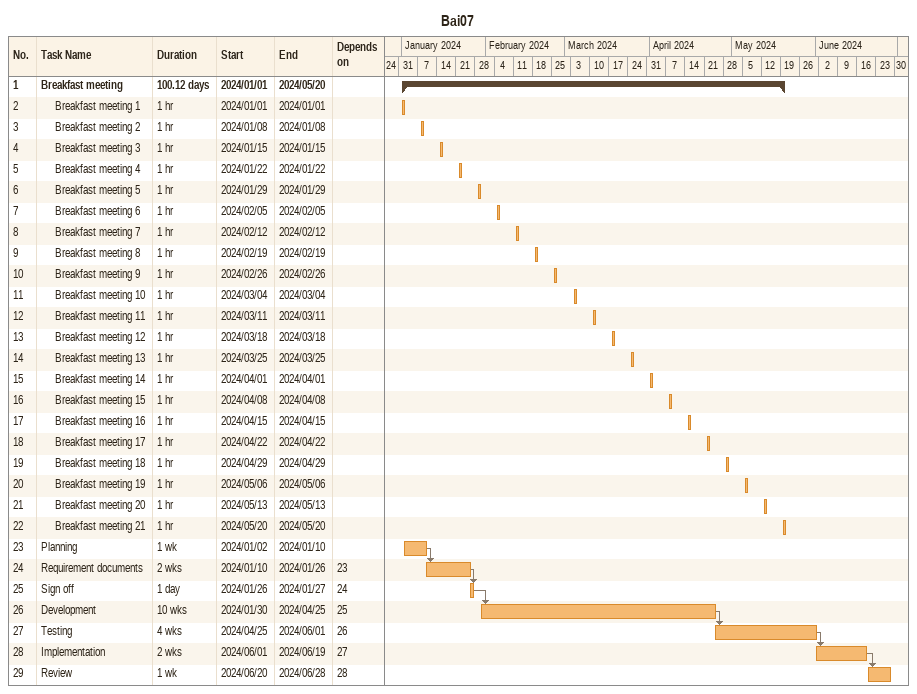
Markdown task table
Bai07

| ID | Level | Task | Duration | Start | Finish | Predecessors |
|---|---|---|---|---|---|---|
| 1 | 1 | **Breakfast meeting** | 100.12d | 2024-01-01 | 2024-05-20 |  |
| 2 | 2 | Breakfast meeting 1 | 1h | 2024-01-01 | 2024-01-01 |  |
| 3 | 2 | Breakfast meeting 2 | 1h | 2024-01-08 | 2024-01-08 |  |
| 4 | 2 | Breakfast meeting 3 | 1h | 2024-01-15 | 2024-01-15 |  |
| 5 | 2 | Breakfast meeting 4 | 1h | 2024-01-22 | 2024-01-22 |  |
| 6 | 2 | Breakfast meeting 5 | 1h | 2024-01-29 | 2024-01-29 |  |
| 7 | 2 | Breakfast meeting 6 | 1h | 2024-02-05 | 2024-02-05 |  |
| 8 | 2 | Breakfast meeting 7 | 1h | 2024-02-12 | 2024-02-12 |  |
| 9 | 2 | Breakfast meeting 8 | 1h | 2024-02-19 | 2024-02-19 |  |
| 10 | 2 | Breakfast meeting 9 | 1h | 2024-02-26 | 2024-02-26 |  |
| 11 | 2 | Breakfast meeting 10 | 1h | 2024-03-04 | 2024-03-04 |  |
| 12 | 2 | Breakfast meeting 11 | 1h | 2024-03-11 | 2024-03-11 |  |
| 13 | 2 | Breakfast meeting 12 | 1h | 2024-03-18 | 2024-03-18 |  |
| 14 | 2 | Breakfast meeting 13 | 1h | 2024-03-25 | 2024-03-25 |  |
| 15 | 2 | Breakfast meeting 14 | 1h | 2024-04-01 | 2024-04-01 |  |
| 16 | 2 | Breakfast meeting 15 | 1h | 2024-04-08 | 2024-04-08 |  |
| 17 | 2 | Breakfast meeting 16 | 1h | 2024-04-15 | 2024-04-15 |  |
| 18 | 2 | Breakfast meeting 17 | 1h | 2024-04-22 | 2024-04-22 |  |
| 19 | 2 | Breakfast meeting 18 | 1h | 2024-04-29 | 2024-04-29 |  |
| 20 | 2 | Breakfast meeting 19 | 1h | 2024-05-06 | 2024-05-06 |  |
| 21 | 2 | Breakfast meeting 20 | 1h | 2024-05-13 | 2024-05-13 |  |
| 22 | 2 | Breakfast meeting 21 | 1h | 2024-05-20 | 2024-05-20 |  |
| 23 | 1 | Planning | 1w | 2024-01-02 | 2024-01-10 |  |
| 24 | 1 | Requirement documents | 2w | 2024-01-10 | 2024-01-26 | 23 |
| 25 | 1 | Sign off | 1d | 2024-01-26 | 2024-01-27 | 24 |
| 26 | 1 | Development | 10w | 2024-01-30 | 2024-04-25 | 25 |
| 27 | 1 | Testing | 4w | 2024-04-25 | 2024-06-01 | 26 |
| 28 | 1 | Implementation | 2w | 2024-06-01 | 2024-06-19 | 27 |
| 29 | 1 | Review | 1w | 2024-06-20 | 2024-06-28 | 28 |
